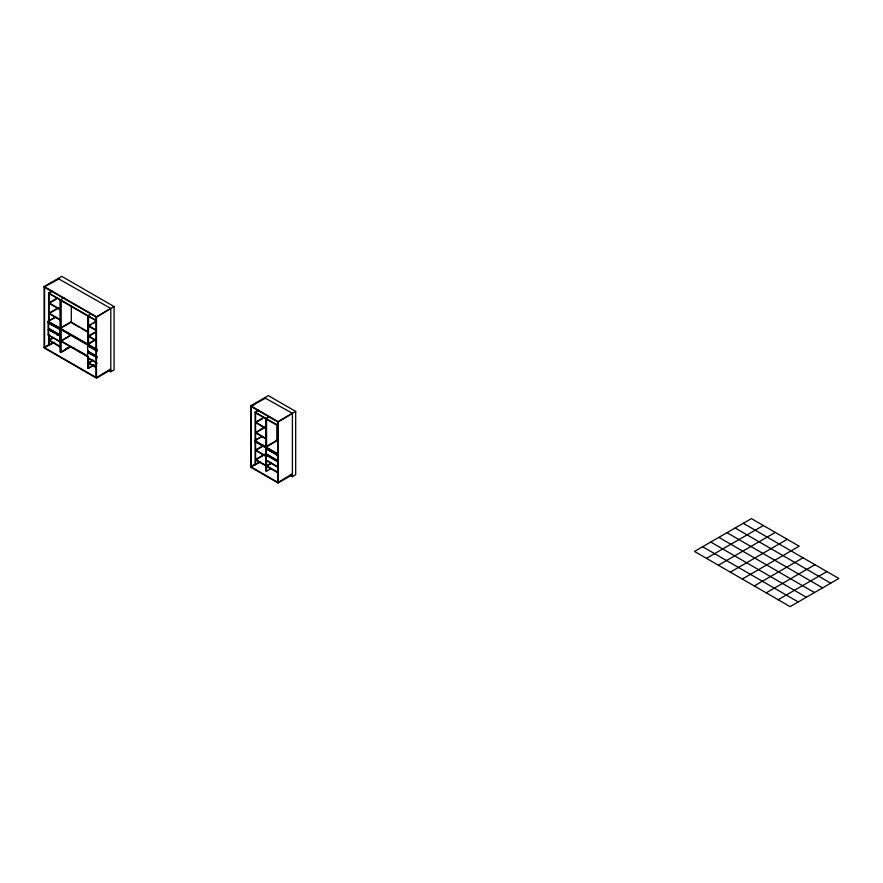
<?xml version="1.0" encoding="UTF-8"?>
<svg xmlns="http://www.w3.org/2000/svg" width="883" height="883" viewBox="0 0 883 883"><rect width="100%" height="100%" fill="white"/><g stroke="black" fill="none" stroke-linecap="round" stroke-linejoin="round"><path stroke-width="1.32" d="M110.794 369.856L96.457 378.134L44.15 347.935L44.15 286.534L61.766 276.368L114.073 306.567L114.073 369.9L110.794 371.787L108.421 370.407M45.342 286.346L58.918 279.006M55.905 317.251L48.598 320.971L48.598 292.88L52.031 290.893M49.746 292.714L52.031 291.39M57.053 298.233L49.029 302.869L60.11 309.271M50.176 302.703L55.905 299.392M63.984 297.792L60.541 299.779L60.541 327.869M58.201 307.836L49.029 313.134L60.11 319.536M50.176 312.968L57.053 308.995M97.229 350.54L48.168 322.218L48.168 321.224L54.327 317.659M48.168 322.957L60.452 329.558L60.022 335.319L48.168 328.476L48.168 322.957L60.452 329.558M48.168 329.502L60.452 336.092L60.022 341.864L48.168 335.021L48.168 329.502L60.452 336.092M48.168 335.021L60.452 341.611M88.09 331.853L70.861 321.909L60.11 328.123L60.11 352.019L60.971 352.516L71.291 346.555M60.11 300.032L60.11 327.626L60.971 328.123L71.291 322.163L71.291 305.606M91.534 313.697L88.09 315.684L88.09 343.774M53.609 337.339L49.029 339.988L60.11 346.39M57.053 335.352L59.349 334.525M50.176 339.823L53.609 337.836M44.15 286.534L96.457 316.732L114.073 306.567M48.929 344.679L44.15 347.438L96.457 377.637L110.364 369.105M53.179 342.714L44.58 347.681L44.58 287.284M48.598 321.964L48.598 345.363L54.757 342.306M96.556 321.037L88.521 325.672L96.291 330.154M90.817 324.845L88.521 326.169L96.291 330.65M93.112 323.52L95.408 322.196M65.85 348.708L68.146 347.383M96.556 331.302L88.521 335.937L96.291 340.419M70.861 346.302L60.541 352.262L60.541 328.862M96.556 331.798L88.521 336.434L96.291 340.915M96.026 339.193L87.66 344.028L87.66 367.924L88.521 368.421L94.26 365.109M87.66 315.937L87.66 343.531L88.521 344.028L95.408 340.054M93.112 360.143L88.521 362.792L96.291 367.273M90.817 361.964L88.521 363.288L96.291 367.769M93.83 364.856L88.09 368.167L88.09 357.162M292.405 474.712L278.068 482.99L250.706 467.184L250.706 405.794L268.322 395.628L295.684 411.423L295.684 474.745L292.405 476.643L290.032 475.264M251.909 405.595L265.474 398.255M254.723 404.469L251.136 406.533L251.136 466.941L259.745 461.975M262.472 436.5L255.154 440.231L255.154 412.14L258.598 410.154M256.302 411.975L258.598 410.65M263.62 417.493L255.584 422.129L265.695 427.968M262.472 418.652L255.584 422.626L265.695 428.465M269.569 416.489L266.125 418.476L266.125 446.566M264.757 427.096L255.584 432.394L265.695 438.233M263.62 428.255L255.584 432.891L265.695 438.73M250.706 405.794L278.068 421.588L295.684 411.423M277.637 454.701L254.723 441.467L254.723 440.474L261.898 436.334M263.62 445.33L255.584 449.966L265.695 455.805M262.472 446.489L255.584 450.462L265.695 456.301M275.297 441.268L265.695 446.809L265.695 470.705L266.556 471.202L271.136 468.553M265.695 418.719L265.695 446.312L266.556 446.809L276.876 440.849L276.876 424.293M264.757 454.138L255.584 459.436L265.695 465.275M266.125 453.818L277.571 460.926M263.62 455.297L255.584 459.933L265.695 465.771M255.485 463.928L250.706 466.688L278.068 482.493L291.975 473.961M255.154 441.224L255.154 464.624L260.176 462.217M266.125 460.087L277.571 467.184M271.136 463.122L266.556 465.771L277.836 472.284M271.136 463.619L266.556 466.268L277.836 472.78M706.466 558.343L763.342 525.506M718.409 565.241L775.285 532.405M730.362 572.14L787.239 539.303M742.305 579.038L799.181 546.202L751.389 518.608L694.513 551.445L790.097 606.632L838.85 578.486L743.265 523.299M754.259 585.937L803 557.791M766.201 592.835L814.954 564.69M778.155 599.734L826.896 571.588M735.142 527.99L830.726 583.177M727.018 532.681L822.603 587.868M718.894 537.372L814.479 592.559M710.771 542.063L806.356 597.25M702.636 546.754L798.221 601.941M110.364 308.708L96.457 317.229L44.15 287.03M291.975 413.564L278.068 422.085L250.706 406.29M48.598 292.88L96.457 320.518M255.154 412.14L278.068 425.374M48.598 293.377L96.457 321.015M255.154 412.637L278.068 425.871M49.029 303.366L60.11 309.767M276.015 440.352L276.876 440.849M72.02 323.068L78.907 327.052M81.203 328.377L86.942 331.688M49.029 313.631L60.11 320.032M48.168 321.224L97.229 349.547M254.723 440.474L277.637 453.707M74.779 336.864L77.097 338.2M48.168 321.721L97.229 350.043M254.723 440.97L277.637 454.204M96.39 350.308L87.66 345.761L97.152 351.235M278.002 455.153L265.695 448.553L277.571 455.407M49.779 328.918L60.452 335.076M96.39 355.827L87.66 351.279L97.152 356.754M267.306 454.502L276.809 459.988M276.809 460.738L265.695 454.811L277.571 461.666M96.39 356.842L87.66 352.306L97.152 357.781M72.759 347.394L75.132 348.763M77.505 350.143L85.828 354.944M87.66 356.224L60.971 340.816L71.291 334.856L60.971 341.313L87.66 356.721M267.306 460.771L276.809 466.257M96.39 362.361L87.66 357.825L97.152 363.299M49.029 340.485L60.11 346.887M292.405 476.643L292.405 413.31L265.043 398.012M278.068 421.588L278.068 482.99M277.637 421.842L277.637 482.239M276.876 452.858L276.876 455.606M266.556 419.215L266.556 446.809M266.556 460.186L266.556 471.202M266.125 447.56L266.125 470.959M255.584 412.88L255.584 440.474M255.584 441.467L255.584 464.866M110.794 371.787L110.794 308.454L58.488 278.752M96.457 316.732L96.457 378.134M96.026 316.986L96.026 377.383M88.521 316.434L88.521 344.028M88.521 350.529L88.521 353.277M88.521 357.405L88.521 368.421M60.971 300.529L60.971 328.123M60.971 329.116L60.971 352.516M60.022 329.8L60.022 335.319M60.022 336.346L60.022 341.864M49.029 293.631L49.029 321.224M49.029 334.602L49.029 345.617"/></g></svg>
